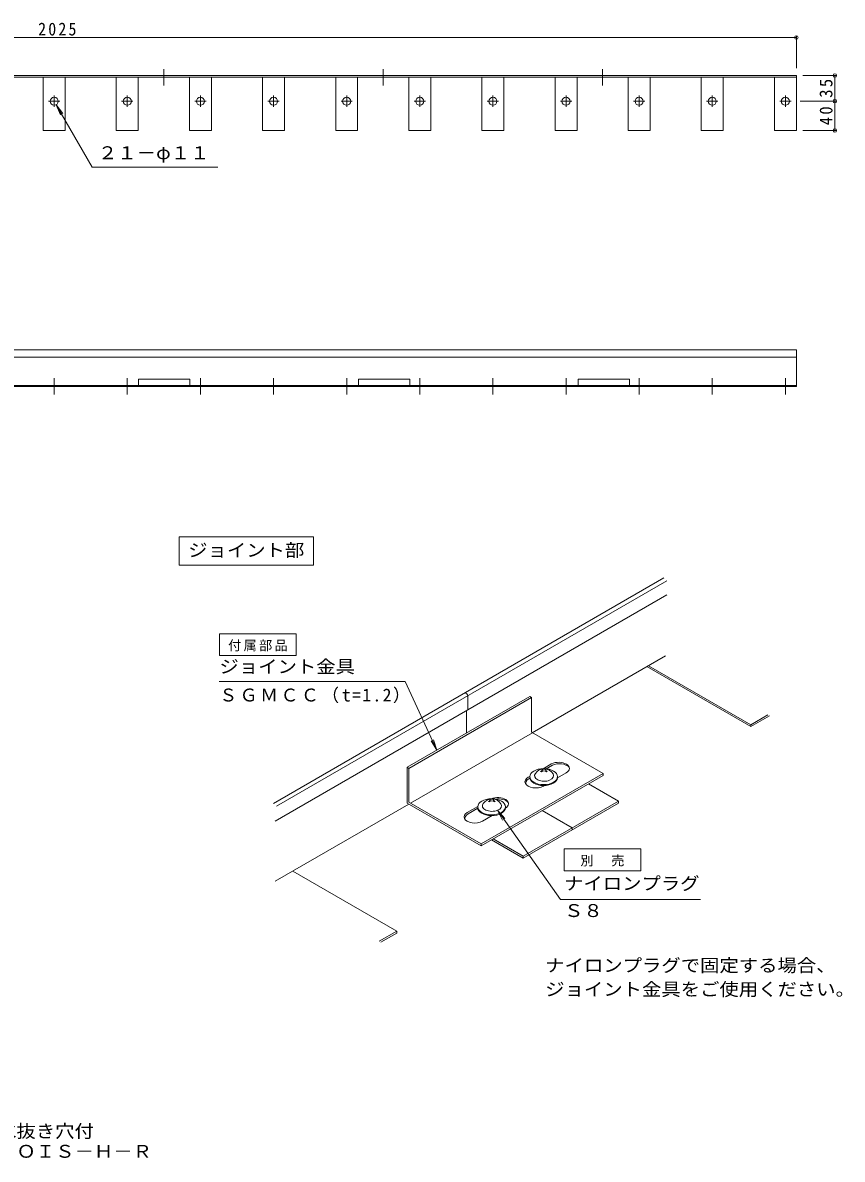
# Model space of a CAD drawing. Units: millimetres at full size, sheet at 1:6, with parts at other scales. Extents: x -1083 to 1113, y -804 to 823.
# Drawn here: x -5 to 1113, y -804 to 746 of the extents above; entities that cross this region are included whole.
import ezdxf
from ezdxf.enums import TextEntityAlignment as Align

# ---------------------------------------------------------------- set-up
doc = ezdxf.new("R2010")
doc.units = ezdxf.units.MM
doc.header["$LTSCALE"] = 6
doc.header["$PDMODE"] = 32
doc.header["$PDSIZE"] = 4.8
doc.linetypes.add('CHAIN1', pattern=[8, 5, -1, 1, -1])
doc.linetypes.add('DASHED1', pattern=[1.8, 1.2, -0.6])
for name, color, linetype, lineweight in [('2-0', 3, 'Continuous', 18), ('2-4', 7, 'Continuous', 18), ('2-F_2-Fﾚｲﾔ', 7, 'Continuous', 18), ('4-0', 3, 'Continuous', 18), ('4-2', 3, 'Continuous', 18), ('4-3', 6, 'Continuous', 9), ('4-4', 7, 'Continuous', 18), ('4-F', 7, 'Continuous', 18)]:
    doc.layers.add(name, color=color, linetype=linetype, lineweight=lineweight)
doc.layers.add('4-5', color=2, linetype='Continuous')
doc.layers.add('F-5_F-5ﾚｲﾔ', color=2, linetype='Continuous')
doc.styles.add('ＭＳ ゴシック', font='')
doc.styles.get('ＭＳ ゴシック').set_extended_font_data('MS Gothic')

msp = doc.modelspace()

# ---------------------------------------------------------------- linework, layer by layer
at = {"layer": '2-0', "linetype": 'CHAIN1'}
for p, q in [((187.845, 683.152), (187.845, 660.738)), ((487.095, 683.152), (487.095, 660.738)), ((786.345, 683.152), (786.345, 660.738)), ((30.507, 639.345), (45.936, 639.345)), ((38.221, 631.631), (38.221, 647.06)), ((130.257, 639.345), (145.686, 639.345)), ((137.971, 631.631), (137.971, 647.06)), ((230.007, 639.345), (245.436, 639.345)), ((237.721, 631.631), (237.721, 647.06)), ((329.757, 639.345), (345.186, 639.345)), ((337.471, 631.631), (337.471, 647.06)), ((429.507, 639.345), (444.936, 639.345)), ((437.221, 631.631), (437.221, 647.06)), ((529.257, 639.345), (544.686, 639.345)), ((536.971, 631.631), (536.971, 647.06)), ((629.006, 639.345), (644.435, 639.345)), ((636.721, 631.631), (636.721, 647.06)), ((728.756, 639.345), (744.185, 639.345)), ((736.471, 631.631), (736.471, 647.06)), ((828.506, 639.345), (843.935, 639.345)), ((836.221, 631.631), (836.221, 647.06)), ((928.256, 639.345), (943.685, 639.345)), ((935.971, 631.631), (935.971, 647.06)), ((1028.006, 639.345), (1043.435, 639.345)), ((1035.721, 631.631), (1035.721, 647.06)), ((38.221, 261.707), (38.221, 239.293)), ((137.971, 261.707), (137.971, 239.293)), ((237.721, 261.707), (237.721, 239.293)), ((337.471, 261.707), (337.471, 239.293)), ((437.221, 261.707), (437.221, 239.293)), ((536.971, 261.707), (536.971, 239.293)), ((636.721, 261.707), (636.721, 239.293)), ((736.471, 261.707), (736.471, 239.293)), ((836.221, 261.707), (836.221, 239.293)), ((935.971, 261.707), (935.971, 239.293)), ((1035.721, 261.707), (1035.721, 239.293))]:
    msp.add_line(p, q, dxfattribs=at)
at = {"layer": '2-0'}
for p, q in [((-974.278, 674.345), (1050.721, 674.345)), ((-974.278, 671.945), (1050.721, 671.945)), ((23.222, 599.345), (23.222, 671.945)), ((53.222, 599.345), (53.222, 671.945)), ((122.971, 599.345), (122.971, 671.945)), ((152.972, 599.345), (152.972, 671.945)), ((222.721, 599.345), (222.721, 671.945)), ((252.721, 599.345), (252.721, 671.945)), ((322.471, 599.345), (322.471, 671.945)), ((352.471, 599.345), (352.471, 671.945)), ((422.221, 599.345), (422.221, 671.945)), ((452.221, 599.345), (452.221, 671.945)), ((521.971, 599.345), (521.971, 671.945)), ((551.971, 599.345), (551.971, 671.945)), ((621.721, 599.345), (621.721, 671.945)), ((651.721, 599.345), (651.721, 671.945)), ((721.471, 599.345), (721.471, 671.945)), ((751.471, 599.345), (751.471, 671.945)), ((821.221, 599.345), (821.221, 671.945)), ((851.221, 599.345), (851.221, 671.945)), ((920.971, 599.345), (920.971, 671.945)), ((950.971, 599.345), (950.971, 671.945)), ((1020.721, 599.345), (1020.721, 671.945)), ((1050.721, 674.345), (1050.721, 599.345)), ((53.222, 599.345), (23.222, 599.345)), ((152.972, 599.345), (122.971, 599.345)), ((252.721, 599.345), (222.721, 599.345)), ((352.471, 599.345), (322.471, 599.345)), ((452.221, 599.345), (422.221, 599.345)), ((551.971, 599.345), (521.971, 599.345)), ((651.721, 599.345), (621.721, 599.345)), ((751.471, 599.345), (721.471, 599.345)), ((851.221, 599.345), (821.221, 599.345)), ((950.971, 599.345), (920.971, 599.345)), ((1050.721, 599.345), (1020.721, 599.345)), ((-974.278, 300.5), (1050.721, 300.5)), ((1050.721, 300.5), (1050.721, 250.5)), ((-974.278, 290.2), (1050.721, 290.2)), ((-974.278, 251.7), (1050.721, 251.7)), ((-974.278, 250.5), (1050.721, 250.5)), ((153.222, 260.5), (223.222, 260.5)), ((153.222, 260.5), (153.222, 251.7)), ((223.222, 260.5), (223.222, 251.7)), ((453.222, 260.5), (523.222, 260.5)), ((453.222, 260.5), (453.222, 251.7)), ((523.222, 260.5), (523.222, 251.7)), ((753.222, 260.5), (823.222, 260.5)), ((753.222, 260.5), (753.222, 251.7)), ((823.222, 260.5), (823.222, 251.7))]:
    msp.add_line(p, q, dxfattribs=at)
at = {"layer": '2-0', "linetype": 'DASHED1'}
for p, q in [((153.222, 250.5), (153.222, 251.7)), ((223.222, 250.5), (223.222, 251.7)), ((453.222, 250.5), (453.222, 251.7)), ((523.222, 250.5), (523.222, 251.7)), ((753.222, 250.5), (753.222, 251.7)), ((823.222, 250.5), (823.222, 251.7))]:
    msp.add_line(p, q, dxfattribs=at)
at = {"layer": '2-0'}
for centre in [(38.221, 639.345), (137.971, 639.345), (237.721, 639.345), (337.471, 639.345), (437.221, 639.345), (536.971, 639.345), (636.721, 639.345), (736.471, 639.345), (836.221, 639.345), (935.97, 639.345), (1035.72, 639.345)]:
    msp.add_circle(centre, 5.5, dxfattribs=at)
at = {"layer": '2-4'}
for p, q in [((1059.721, 674.345), (1104.956, 674.345)), ((1103.156, 639.345), (1103.156, 674.345)), ((1055.774, 639.345), (1104.956, 639.345)), ((1103.156, 599.345), (1103.156, 639.345)), ((1059.721, 599.345), (1104.956, 599.345))]:
    msp.add_line(p, q, dxfattribs=at)
for p in [(1050.721, 726.211), (1103.156, 674.345), (1103.156, 639.345), (1103.156, 599.345)]:
    msp.add_point(p, dxfattribs=at)
at = {"layer": '2-F_2-Fﾚｲﾔ'}
for p, q in [((-974.278, 726.211), (1050.721, 726.211)), ((1050.721, 684.345), (1050.721, 727.711)), ((40.971, 634.582), (46.712, 620.724)), ((90.209, 549.3), (261.384, 549.3)), ((208.684, 45.5), (208.684, 6.846)), ((208.684, 6.846), (391.8, 6.846))]:
    msp.add_line(p, q, dxfattribs=at)
for points in [[(90.209, 549.3), (40.971, 634.582), (50.103, 622.682)], [(208.684, 45.5), (391.8, 45.5), (391.8, 6.846)]]:
    msp.add_lwpolyline(points, dxfattribs=at)
at = {"layer": '4-0'}
for p, q in [((337.459, -318.158), (870.045, -10.669)), ((341.581, -322.1), (874.168, -14.611)), ((339.794, -342.338), (874.168, -33.817)), ((690.116, -222.137), (872.38, -116.906)), ((846.76, -131.698), (988.509, -213.538)), ((849.028, -130.389), (988.509, -210.919)), ((602.617, -190.597), (602.617, -171.391)), ((600.83, -222.26), (600.83, -191.629)), ((988.509, -213.539), (1014.129, -198.747)), ((701.831, -274.474), (702.831, -275.051)), ((767.15, -291.583), (807.973, -315.152)), ((522.138, -319.119), (339.794, -424.395)), ((630.758, -315.508), (631.758, -316.085)), ((678.001, -392.81), (807.973, -317.771)), ((807.973, -315.152), (807.973, -317.771)), ((703.935, -328.079), (744.758, -351.649)), ((744.758, -351.649), (744.758, -354.268)), ((634.909, -367.931), (678.001, -392.81)), ((678.001, -390.192), (678.001, -392.81)), ((483.811, -507.545), (505.543, -494.998)), ((505.543, -492.379), (505.543, -494.998))]:
    msp.add_line(p, q, dxfattribs=at)
for points in [[(988.509, -213.538), (988.509, -210.919), (1011.861, -197.437)], [(637.177, -366.622), (678.001, -390.192), (807.973, -315.152)], [(481.543, -506.235), (505.543, -492.379), (363.794, -410.539)]]:
    msp.add_lwpolyline(points, dxfattribs=at)
msp.add_arc((597.312, -172.813), 5.493, 14.99999, 77.55783, dxfattribs=at)
at = {"layer": '4-2'}
for p, q in [((703.167, -273.703), (701.831, -274.474)), ((704.556, -274.056), (702.831, -275.051)), ((703.167, -273.703), (703.72, -273.356)), ((708.156, -274.056), (709.85, -275.033)), ((710.85, -274.456), (709.85, -275.033)), ((687.1, -281.937), (687.1, -282.903)), ((724.826, -281.743), (724.826, -283.201)), ((616.026, -322.971), (616.026, -323.938)), ((632.094, -314.737), (630.758, -315.508)), ((633.482, -315.09), (631.758, -316.085)), ((632.094, -314.737), (632.647, -314.391)), ((637.082, -315.09), (638.776, -316.068)), ((639.776, -315.49), (638.776, -316.068)), ((653.752, -322.778), (653.752, -324.236))]:
    msp.add_line(p, q, dxfattribs=at)
for points in [[(702.899, -271.453), (703.082, -271.533), (703.255, -271.613), (703.416, -271.693), (703.566, -271.775), (703.703, -271.856), (703.827, -271.939), (703.936, -272.024), (704.03, -272.109), (704.109, -272.197), (704.171, -272.287), (704.216, -272.379), (704.243, -272.474), (704.251, -272.571), (704.24, -272.672), (704.208, -272.776), (704.156, -272.884), (704.082, -272.996), (703.985, -273.111), (703.865, -273.232), (703.72, -273.356)], [(704.84, -271.077), (704.957, -271.167), (705.084, -271.248), (705.221, -271.319), (705.366, -271.382), (705.518, -271.435), (705.677, -271.479), (705.84, -271.513), (706.008, -271.538), (706.179, -271.553), (706.352, -271.558), (706.526, -271.553), (706.699, -271.538), (706.872, -271.512), (707.043, -271.477), (707.21, -271.43), (707.374, -271.374), (707.532, -271.306), (707.683, -271.228), (707.828, -271.139), (707.964, -271.039)], [(709.313, -273.541), (709.172, -273.434), (709.045, -273.331), (708.932, -273.232), (708.832, -273.137), (708.745, -273.045), (708.67, -272.957), (708.607, -272.872), (708.555, -272.789), (708.514, -272.709), (708.484, -272.631), (708.463, -272.556), (708.452, -272.482), (708.449, -272.411), (708.455, -272.342), (708.468, -272.275), (708.488, -272.209), (708.515, -272.145), (708.548, -272.084), (708.586, -272.024), (708.63, -271.965), (708.679, -271.909), (708.731, -271.854), (708.788, -271.801), (708.849, -271.749), (708.912, -271.699), (708.98, -271.651), (709.05, -271.604), (709.124, -271.558), (709.2, -271.513), (709.28, -271.469), (709.363, -271.426), (709.45, -271.383), (709.54, -271.341), (709.635, -271.298)], [(710.85, -274.456), (709.454, -273.65), (709.313, -273.541)], [(631.825, -312.487), (632.008, -312.567), (632.181, -312.647), (632.343, -312.728), (632.493, -312.809), (632.63, -312.891), (632.753, -312.973), (632.862, -313.058), (632.957, -313.144), (633.035, -313.231), (633.098, -313.321), (633.143, -313.413), (633.17, -313.508), (633.178, -313.606), (633.166, -313.706), (633.135, -313.81), (633.082, -313.918), (633.008, -314.03), (632.911, -314.146), (632.791, -314.266), (632.647, -314.391)], [(633.766, -312.111), (633.883, -312.201), (634.011, -312.282), (634.147, -312.354), (634.292, -312.416), (634.445, -312.469), (634.603, -312.513), (634.767, -312.548), (634.934, -312.572), (635.105, -312.587), (635.278, -312.592), (635.452, -312.587), (635.626, -312.572), (635.799, -312.546), (635.969, -312.511), (636.137, -312.465), (636.3, -312.408), (636.458, -312.34), (636.61, -312.262), (636.754, -312.173), (636.89, -312.073)], [(638.24, -314.575), (638.099, -314.468), (637.972, -314.365), (637.859, -314.266), (637.759, -314.171), (637.671, -314.079), (637.596, -313.991), (637.533, -313.906), (637.482, -313.823), (637.441, -313.743), (637.41, -313.665), (637.39, -313.59), (637.379, -313.517), (637.376, -313.445), (637.381, -313.376), (637.395, -313.309), (637.415, -313.243), (637.442, -313.18), (637.475, -313.118), (637.513, -313.058), (637.557, -313), (637.605, -312.943), (637.658, -312.888), (637.715, -312.835), (637.775, -312.784), (637.839, -312.734), (637.906, -312.685), (637.977, -312.638), (638.05, -312.592), (638.127, -312.547), (638.207, -312.503), (638.29, -312.46), (638.376, -312.418), (638.467, -312.375), (638.561, -312.332)], [(639.776, -315.49), (638.381, -314.685), (638.24, -314.575)]]:
    msp.add_lwpolyline(points, dxfattribs=at)
for centre, radius, start, end in [((706.572, -285.365), 14.4, 31.82948, 145.88235), ((706.356, -277.173), 3.6, 59.99956, 119.99996), ((635.499, -326.399), 14.4, 31.82948, 145.88235), ((635.282, -318.207), 3.6, 59.99956, 119.99996)]:
    msp.add_arc(centre, radius, start, end, dxfattribs=at)
for centre in [(705.963, -281.743), (634.889, -322.778)]:
    msp.add_ellipse(centre, major_axis=(-18.863, 0), ratio=0.577355, dxfattribs=at)
for centre, major_axis, start_param, end_param in [((706.515, -280.429), (-13.099, 0), 5.85322399, 9.78326296), ((705.963, -282.966), (-18.863, 0), 6.27743186, 7.83644208), ((705.963, -282.966), (-18.863, 0), 1.55325677, 3.12000111), ((634.889, -324), (-18.863, 0), 6.27743186, 7.83644208), ((635.442, -321.464), (-13.099, 0), 5.85322399, 9.78326296), ((634.889, -324), (-18.863, 0), 1.55325677, 3.12000111)]:
    msp.add_ellipse(centre, major_axis=major_axis, ratio=0.577355, start_param=start_param, end_param=end_param, dxfattribs=at)
at = {"layer": '4-3'}
for p, q in [((687.281, -172.348), (519.87, -269.003)), ((687.281, -172.348), (689.549, -173.809)), ((524.405, -317.81), (690.683, -221.81)), ((522.137, -316.5), (522.137, -270.465)), ((620.796, -373.461), (787.073, -277.461)), ((715.957, -264.652), (705.202, -270.861)), ((717.845, -266.17), (709.416, -271.037)), ((736.741, -276.652), (724.799, -283.547)), ((620.796, -376.079), (787.073, -280.08)), ((687.115, -281.304), (684.78, -282.652)), ((687.166, -283.883), (685.909, -284.608)), ((705.554, -294.652), (706.958, -293.842)), ((519.87, -317.809), (620.796, -376.079)), ((522.137, -316.5), (620.796, -373.461)), ((616.041, -322.338), (601.69, -330.624)), ((616.093, -324.917), (602.82, -332.58)), ((635.895, -334.876), (622.475, -342.624)), ((620.796, -373.461), (620.796, -376.079))]:
    msp.add_line(p, q, dxfattribs=at)
for points in [[(689.549, -221.155), (689.549, -173.809), (522.137, -270.465)], [(689.549, -221.155), (787.073, -277.461), (787.073, -280.08)], [(519.87, -317.809), (519.87, -269.003), (522.137, -270.465)]]:
    msp.add_lwpolyline(points, dxfattribs=at)
for centre, major_axis, start_param, end_param in [((726.349, -270.652), (14.697, 0), 5.49778714, 8.56754904), ((726.349, -270.652), (14.697, 0), 2.28436374, 2.35619449), ((727.465, -272.585), (14.697, 0), 0.46040136, 2.28436374), ((695.172, -288.652), (-14.697, 0), 5.49778714, 8.6393798), ((696.309, -290.621), (-14.697, 0), 5.49778714, 6.48233862), ((643.259, -318.624), (14.697, 0), 5.50492306, 8.50845526), ((644.375, -320.557), (14.697, 0), 0.46040136, 1.8392465), ((612.082, -336.624), (-14.697, 0), 5.49778714, 8.6393798), ((613.219, -338.593), (-14.697, 0), 5.49778714, 6.48233862)]:
    msp.add_ellipse(centre, major_axis=major_axis, ratio=0.577351, start_param=start_param, end_param=end_param, dxfattribs=at)
at = {"layer": '4-4'}
msp.add_lwpolyline([(733.778, -380.316), (733.778, -410.093), (838.421, -410.093), (838.421, -380.316)], close=True, dxfattribs=at)
at = {"layer": '4-F'}
for p, q in [((263.389, -152.009), (517.201, -152.009)), ((560.35, -245.631), (555.903, -231.306)), ((642.981, -327.649), (649.96, -340.926)), ((728.737, -449.079), (919.778, -449.079))]:
    msp.add_line(p, q, dxfattribs=at)
msp.add_lwpolyline([(263.701, -86.906), (263.701, -116.682), (368.344, -116.682), (368.344, -86.906)], close=True, dxfattribs=at)
for points in [[(517.201, -152.009), (560.35, -245.631), (552.347, -232.945)], [(728.737, -449.079), (642.981, -327.649), (653.159, -338.667)]]:
    msp.add_lwpolyline(points, dxfattribs=at)

# ---------------------------------------------------------------- texts
at = {"layer": '2-4', "color": 2, "char_height": 17.6, "attachment_point": 7, "rotation": 90, "style": 'ＭＳ ゴシック'}
for s, insert in [('\\T1.27;\\W0.95;35', (1100.156, 644.095)), ('\\T1.27;\\W0.95;40', (1100.156, 606.595))]:
    msp.add_mtext(s, dxfattribs=dict(at, insert=insert))
at = {"layer": '2-F_2-Fﾚｲﾔ', "color": 2, "style": 'ＭＳ ゴシック', "width": 1.1}
for s, p in [('２１－φ１１', (98.016, 555.06)), ('ジョイント部', (221.007, 13.052))]:
    msp.add_text(s, height=17.6, dxfattribs=at).set_placement(p, align=Align.BOTTOM_LEFT)
at = {"layer": '2-F_2-Fﾚｲﾔ', "color": 2, "insert": (16.346, 728.711), "char_height": 17.6, "attachment_point": 7, "style": 'ＭＳ ゴシック'}
msp.add_mtext('\\T1.28;\\W0.9;2025', dxfattribs=at)
at = {"layer": '4-5', "style": 'ＭＳ ゴシック', "width": 1.1}
for s, p in [('ナイロンプラグで固定する場合、', (708.075, -553.165)), ('ジョイント金具をご使用ください。', (708.075, -585.752))]:
    msp.add_text(s, height=17.6, dxfattribs=at).set_placement(p, align=Align.BOTTOM_LEFT)
at = {"layer": '4-F', "color": 2, "style": 'ＭＳ ゴシック', "width": 1.1}
for s, p in [('ジョイント金具', (263.701, -145.666)), ('ナイロンプラグ', (733.778, -441.434)), ('Ｓ８', (733.778, -478.414))]:
    msp.add_text(s, height=17.6, dxfattribs=at).set_placement(p, align=Align.BOTTOM_LEFT)
at = {"layer": '4-F', "char_height": 13.2, "attachment_point": 7, "style": 'ＭＳ ゴシック'}
for s, insert in [('\\T1.17;付属部品', (275.522, -110.794)), ('\\T1.17;別\u3000売', (756.099, -404.204))]:
    msp.add_mtext(s, dxfattribs=dict(at, insert=insert))
at = {"layer": '4-F', "color": 2, "insert": (263.701, -181.507), "char_height": 17.6, "attachment_point": 7, "style": 'ＭＳ ゴシック'}
msp.add_mtext('\\T1.16;ＳＧＭＣＣ（t=1.2）', dxfattribs=at)
at = {"layer": 'F-5_F-5ﾚｲﾔ', "style": 'ＭＳ ゴシック', "width": 1.1}
for s, p in [('ルーフガーデンエッジ\u3000曲線用\u3000水抜き穴付', (-435.779, -779.244)), ('ステンレス製\u3000人工土壌用見切材\u3000ＯＩＳ－Ｈ－Ｒ', (-435.779, -806.742))]:
    msp.add_text(s, height=17.6, dxfattribs=at).set_placement(p, align=Align.BOTTOM_LEFT)

doc.saveas('drawing.dxf')
